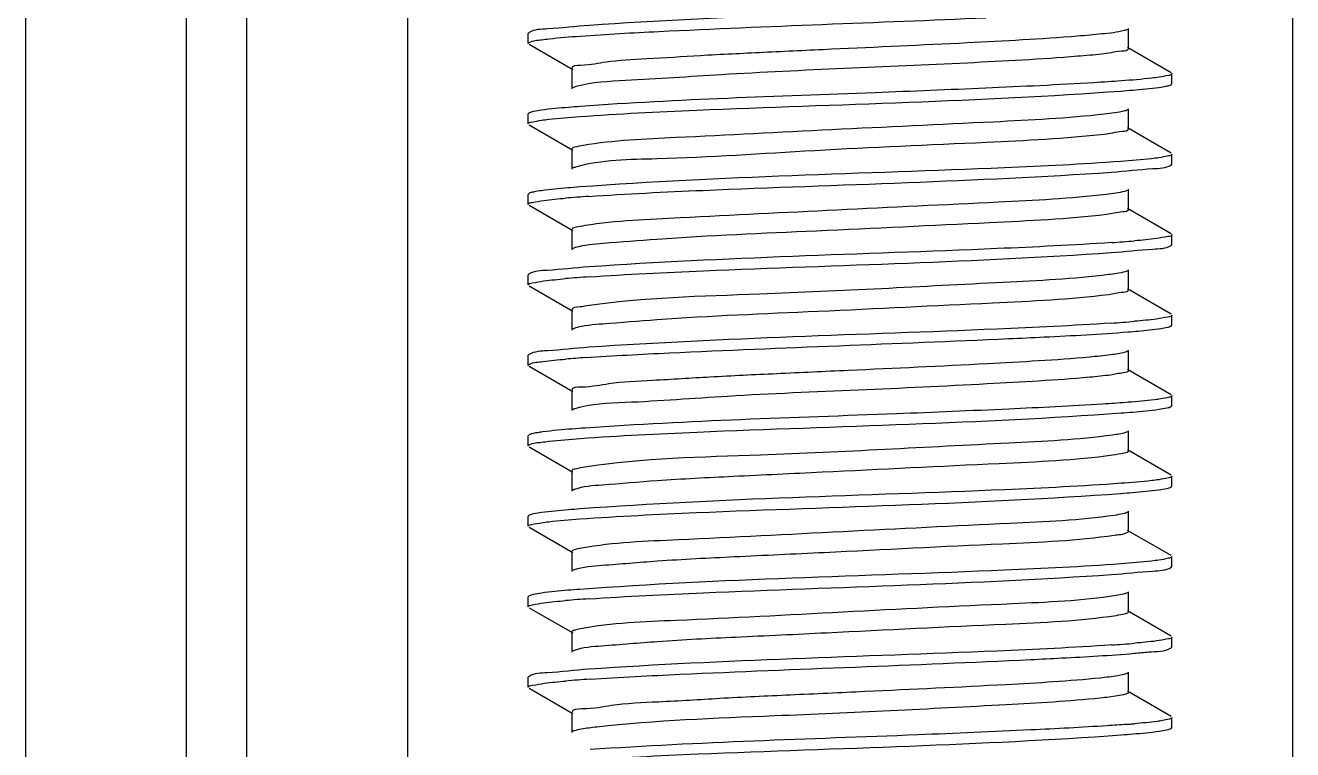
# Model space of a CAD drawing. Extents: x 27938 to 1507990, y 110129 to 923079.
# Drawn here: x 532387.5 to 532762.6, y 343336.1 to 343550.4 of the extents above; entities that cross this region are included whole.
import ezdxf

# ---------------------------------------------------------------- set-up
doc = ezdxf.new("R2010")
doc.units = 0
doc.header["$LTSCALE"] = 1000
doc.header["$MEASUREMENT"] = 0

msp = doc.modelspace()

# ---------------------------------------------------------------- linework, layer by layer
at = {"linetype": 'Continuous'}
for p, q in [((532387.5, 346328.15), (532387.5, 341587.12)), ((532435.13, 346328.15), (532435.13, 341587.12)), ((532452.99, 346328.15), (532452.99, 341587.12)), ((532500.61, 346328.15), (532500.61, 341587.12)), ((532762.55, 346328.15), (532762.55, 341587.12)), ((532536.56, 343548.33), (532536.33, 343548.07)), ((532536.33, 343545.09), (532536.33, 343548.07)), ((532536.33, 343545.09), (532536.33, 343548.07)), ((532713.95, 343543.6), (532713.95, 343549.56)), ((532536.56, 343544.83), (532549.48, 343537.35)), ((532726.61, 343536.42), (532713.68, 343543.91)), ((532549.22, 343537.65), (532549.22, 343531.7)), ((532726.83, 343533.19), (532726.83, 343536.16)), ((532726.83, 343533.19), (532726.83, 343536.16)), ((532726.61, 343532.92), (532726.83, 343533.19)), ((532713.95, 343519.79), (532713.95, 343525.74)), ((532536.56, 343524.52), (532536.33, 343524.26)), ((532536.33, 343521.28), (532536.33, 343524.26)), ((532536.33, 343521.28), (532536.33, 343524.26)), ((532536.56, 343521.02), (532549.48, 343513.54)), ((532726.61, 343512.61), (532713.68, 343520.09)), ((532549.22, 343513.84), (532549.22, 343507.88)), ((532726.83, 343509.37), (532726.83, 343512.35)), ((532726.83, 343509.37), (532726.83, 343512.35)), ((532726.61, 343509.11), (532726.83, 343509.37)), ((532536.56, 343500.7), (532536.33, 343500.44)), ((532536.33, 343497.47), (532536.33, 343500.44)), ((532536.33, 343497.47), (532536.33, 343500.44)), ((532713.95, 343495.98), (532713.95, 343501.93)), ((532536.56, 343497.21), (532549.48, 343489.72)), ((532726.61, 343488.8), (532713.68, 343496.28)), ((532549.22, 343490.02), (532549.22, 343484.07)), ((532726.83, 343485.56), (532726.83, 343488.54)), ((532726.83, 343485.56), (532726.83, 343488.54)), ((532726.61, 343485.3), (532726.83, 343485.56)), ((532536.56, 343476.89), (532536.33, 343476.63)), ((532536.33, 343473.65), (532536.33, 343476.63)), ((532536.33, 343473.65), (532536.33, 343476.63)), ((532713.95, 343472.17), (532713.95, 343478.12)), ((532536.56, 343473.39), (532549.48, 343465.91)), ((532726.61, 343464.98), (532713.68, 343472.47)), ((532549.22, 343466.21), (532549.22, 343460.26)), ((532726.61, 343461.49), (532726.83, 343461.75)), ((532726.83, 343461.75), (532726.83, 343464.72)), ((532726.83, 343461.75), (532726.83, 343464.72)), ((532713.95, 343448.35), (532713.95, 343454.31)), ((532536.56, 343453.08), (532536.33, 343452.82)), ((532536.33, 343449.84), (532536.33, 343452.82)), ((532536.33, 343449.84), (532536.33, 343452.82)), ((532536.56, 343449.58), (532549.48, 343442.1)), ((532726.61, 343441.17), (532713.68, 343448.65)), ((532549.22, 343442.4), (532549.22, 343436.45)), ((532713.87, 343438.91), (532713.25, 343438.86)), ((532726.83, 343437.93), (532726.83, 343440.91)), ((532726.83, 343437.93), (532726.83, 343440.91)), ((532726.61, 343437.67), (532726.83, 343437.93)), ((532536.56, 343429.27), (532536.33, 343429)), ((532536.33, 343426.03), (532536.33, 343429)), ((532536.33, 343426.03), (532536.33, 343429)), ((532713.95, 343424.54), (532713.95, 343430.49)), ((532536.56, 343425.77), (532549.48, 343418.29)), ((532726.61, 343417.36), (532713.68, 343424.84)), ((532549.22, 343418.59), (532549.22, 343412.63)), ((532726.83, 343414.12), (532726.83, 343417.1)), ((532726.83, 343414.12), (532726.83, 343417.1)), ((532726.61, 343413.86), (532726.83, 343414.12)), ((532536.56, 343405.45), (532536.33, 343405.19)), ((532536.33, 343402.22), (532536.33, 343405.19)), ((532536.33, 343402.22), (532536.33, 343405.19)), ((532713.95, 343400.73), (532713.95, 343406.68)), ((532536.56, 343401.95), (532549.48, 343394.47)), ((532726.61, 343393.55), (532713.68, 343401.03)), ((532549.22, 343394.77), (532549.22, 343388.82)), ((532726.61, 343390.05), (532726.83, 343390.31)), ((532726.83, 343390.31), (532726.83, 343393.29)), ((532726.83, 343390.31), (532726.83, 343393.29)), ((532549.96, 343389.33), (532549.48, 343389.12)), ((532713.95, 343376.91), (532713.95, 343382.87)), ((532536.56, 343381.64), (532536.33, 343381.38)), ((532536.33, 343378.4), (532536.33, 343381.38)), ((532536.33, 343378.4), (532536.33, 343381.38)), ((532536.56, 343378.14), (532549.48, 343370.66)), ((532726.61, 343369.73), (532713.68, 343377.22)), ((532549.22, 343370.96), (532549.22, 343365.01)), ((532726.83, 343366.5), (532726.83, 343369.47)), ((532726.83, 343366.5), (532726.83, 343369.47)), ((532549.91, 343365.5), (532549.48, 343365.31)), ((532726.61, 343366.24), (532726.83, 343366.5)), ((532536.56, 343357.83), (532536.33, 343357.57)), ((532536.33, 343354.59), (532536.33, 343357.57)), ((532536.33, 343354.59), (532536.33, 343357.57)), ((532713.95, 343353.1), (532713.95, 343359.05)), ((532536.56, 343354.33), (532549.48, 343346.85)), ((532726.61, 343345.92), (532713.68, 343353.4)), ((532549.22, 343347.15), (532549.22, 343341.19)), ((532726.83, 343342.68), (532726.83, 343345.66)), ((532726.83, 343342.68), (532726.83, 343345.66)), ((532549.87, 343341.67), (532549.48, 343341.5)), ((532726.61, 343342.42), (532726.83, 343342.68))]:
    msp.add_line(p, q, dxfattribs=at)
for centre, radius, start, end in [((532581.56, 343092.76), 407.98, 93.8428, 94.8037), ((532681.6, 343893.38), 408.12, 273.8419, 274.8035), ((532581.65, 343067.82), 409.12, 93.8337, 94.8049), ((532681.49, 343870.87), 409.43, 273.8331, 274.8033), ((532580.2, 343062.08), 390.98, 93.9624, 94.8027), ((532581.56, 342973.72), 407.96, 93.8429, 94.8037), ((532681.6, 343774.26), 408.07, 273.8423, 274.8035), ((532582.13, 342942.68), 415.21, 93.7981, 94.8008), ((532686.27, 343692.97), 350.4, 274.451, 274.6348), ((532690.09, 343645.98), 303.26, 274.6342, 274.8518)]:
    msp.add_arc(centre, radius, start, end, dxfattribs=at)
for points, knots in [([(532708.83, 343557.61), (532697.57, 343556.84), (532646.11, 343554.36), (532594.59, 343553.17), (532554.46, 343550.45)], [0, 0, 0, 0, 0.219112, 1, 1, 1, 1]), ([(532551.79, 343547.28), (532559.52, 343547.84), (532599.48, 343549.96), (532639.47, 343551.28), (532671.71, 343552.69)], [0, 0, 0, 0, 0.19365, 1, 1, 1, 1]), ([(532554.46, 343550.45), (532550.32, 343550.16), (532544.51, 343549.36), (532538.17, 343549.26), (532536.56, 343548.33)], [0, 0, 0, 0, 0.690474, 1, 1, 1, 1]), ([(532540.29, 343546.19), (532541.02, 343546.29), (532544.84, 343546.75), (532548.68, 343547.06), (532551.79, 343547.28)], [0, 0, 0, 0, 0.191493, 1, 1, 1, 1]), ([(532706.1, 343547.89), (532703.7, 343547.63), (532690.45, 343546.48), (532677.16, 343545.8), (532666.28, 343545.25)], [0, 0, 0, 0, 0.181047, 1, 1, 1, 1]), ([(532713.69, 343549.26), (532713.4, 343549.09), (532710.9, 343548.37), (532708.33, 343548.13), (532706.1, 343547.89)], [0, 0, 0, 0, 0.127551, 1, 1, 1, 1]), ([(532536.33, 343545.09), (532536.33, 343545.22), (532537.74, 343546.1), (532539.03, 343546.01), (532540.29, 343546.19)], [0, 0, 0, 0, 0.088902, 1, 1, 1, 1]), ([(532666.28, 343545.25), (532652.89, 343544.57), (532632.74, 343543.67), (532606.45, 343542.43), (532588.11, 343541.56), (532572.94, 343540.52), (532560.24, 343539.98), (532554.41, 343538.54), (532549.23, 343538.56), (532549.22, 343537.65)], [0, 0, 0, 0, 0.342508, 0.514774, 0.67345, 0.808552, 0.911716, 0.976643, 1, 1, 1, 1]), ([(532713.94, 343543.6), (532713.95, 343542.89), (532709.93, 343542.72), (532708.06, 343542.15), (532706.1, 343541.94)], [0, 0, 0, 0, 0.267058, 1, 1, 1, 1]), ([(532706.1, 343541.94), (532703.7, 343541.68), (532690.45, 343540.53), (532677.16, 343539.85), (532666.28, 343539.3)], [0, 0, 0, 0, 0.181047, 1, 1, 1, 1]), ([(532666.28, 343539.3), (532642.02, 343538.07), (532608.21, 343536.98), (532569.75, 343534.24), (532555.23, 343533.62), (532550.47, 343532.36)], [0, 0, 0, 0, 0.627959, 0.872762, 1, 1, 1, 1]), ([(532726.83, 343536.16), (532726.83, 343535.8), (532724.97, 343535.48), (532723.98, 343535.22), (532723.02, 343535.09)], [0, 0, 0, 0, 0.274674, 1, 1, 1, 1]), ([(532550.47, 343532.36), (532550.27, 343532.31), (532549.94, 343532.21), (532549.61, 343532.07), (532549.48, 343532)], [0, 0, 0, 0, 0.581363, 1, 1, 1, 1]), ([(532711.86, 343534.01), (532709.18, 343533.81), (532695.8, 343532.94), (532682.41, 343532.33), (532671.71, 343531.86)], [0, 0, 0, 0, 0.200781, 1, 1, 1, 1]), ([(532723.02, 343535.09), (532722.31, 343534.99), (532718.6, 343534.53), (532714.88, 343534.23), (532711.86, 343534.01)], [0, 0, 0, 0, 0.191322, 1, 1, 1, 1]), ([(532722.98, 343532.1), (532723.77, 343532.22), (532724.98, 343532.43), (532726.22, 343532.7), (532726.61, 343532.92)], [0, 0, 0, 0, 0.643014, 1, 1, 1, 1]), ([(532551.57, 343523.45), (532563.06, 343524.3), (532616.45, 343526.9), (532669.91, 343527.94), (532711.71, 343531.02)], [0, 0, 0, 0, 0.215563, 1, 1, 1, 1]), ([(532671.71, 343531.86), (532660.8, 343531.38), (532620.83, 343529.7), (532580.81, 343528.56), (532551.79, 343526.45)], [0, 0, 0, 0, 0.272813, 1, 1, 1, 1]), ([(532711.71, 343531.02), (532712.87, 343531.11), (532716.63, 343531.4), (532720.39, 343531.74), (532722.98, 343532.1)], [0, 0, 0, 0, 0.307508, 1, 1, 1, 1]), ([(532540.29, 343525.35), (532539.47, 343525.24), (532538.23, 343525.02), (532536.95, 343524.74), (532536.56, 343524.52)], [0, 0, 0, 0, 0.644069, 1, 1, 1, 1]), ([(532551.79, 343526.45), (532550.61, 343526.36), (532546.77, 343526.06), (532542.93, 343525.72), (532540.29, 343525.35)], [0, 0, 0, 0, 0.307292, 1, 1, 1, 1]), ([(532713.69, 343525.44), (532713.42, 343525.29), (532711.15, 343524.61), (532708.82, 343524.38), (532706.79, 343524.15)], [0, 0, 0, 0, 0.129975, 1, 1, 1, 1]), ([(532536.33, 343521.28), (532536.33, 343521.65), (532538.25, 343521.97), (532539.25, 343522.23), (532540.23, 343522.37)], [0, 0, 0, 0, 0.274321, 1, 1, 1, 1]), ([(532540.23, 343522.37), (532540.95, 343522.47), (532544.72, 343522.93), (532548.51, 343523.23), (532551.57, 343523.45)], [0, 0, 0, 0, 0.191455, 1, 1, 1, 1]), ([(532706.79, 343524.15), (532695.92, 343522.93), (532668.98, 343521.57), (532626.72, 343519.63), (532586.25, 343517.46), (532561.64, 343516.4), (532552.57, 343514.92)], [0, 0, 0, 0, 0.212318, 0.523282, 0.82144, 1, 1, 1, 1]), ([(532706.79, 343518.2), (532695.21, 343516.89), (532666.62, 343515.47), (532622.41, 343513.69), (532582.12, 343510.76), (532558.11, 343510.69), (532550.34, 343508.51)], [0, 0, 0, 0, 0.223031, 0.54745, 0.845499, 1, 1, 1, 1]), ([(532713.94, 343519.79), (532713.95, 343519.13), (532710.3, 343518.92), (532708.58, 343518.4), (532706.79, 343518.2)], [0, 0, 0, 0, 0.267925, 1, 1, 1, 1]), ([(532552.57, 343514.92), (532551.72, 343514.78), (532550.81, 343514.57), (532549.22, 343514.17), (532549.22, 343513.84)], [0, 0, 0, 0, 0.718713, 1, 1, 1, 1]), ([(532711.71, 343510.18), (532700.25, 343509.34), (532646.87, 343506.74), (532593.41, 343505.68), (532551.57, 343502.62)], [0, 0, 0, 0, 0.215104, 1, 1, 1, 1]), ([(532722.98, 343511.27), (532722.26, 343511.17), (532718.52, 343510.71), (532714.76, 343510.41), (532711.71, 343510.18)], [0, 0, 0, 0, 0.191314, 1, 1, 1, 1]), ([(532726.83, 343512.35), (532726.83, 343511.98), (532724.94, 343511.66), (532723.95, 343511.4), (532722.98, 343511.27)], [0, 0, 0, 0, 0.274523, 1, 1, 1, 1]), ([(532550.34, 343508.51), (532550.17, 343508.46), (532549.88, 343508.37), (532549.6, 343508.25), (532549.48, 343508.19)], [0, 0, 0, 0, 0.575346, 1, 1, 1, 1]), ([(532554.22, 343499.83), (532565.5, 343500.6), (532617.08, 343503.08), (532668.72, 343504.27), (532708.94, 343507.01)], [0, 0, 0, 0, 0.219065, 1, 1, 1, 1]), ([(532708.94, 343507.01), (532713.03, 343507.29), (532718.76, 343508.08), (532725.01, 343508.2), (532726.61, 343509.11)], [0, 0, 0, 0, 0.690198, 1, 1, 1, 1]), ([(532551.57, 343502.62), (532550.41, 343502.53), (532546.62, 343502.24), (532542.84, 343501.9), (532540.23, 343501.53)], [0, 0, 0, 0, 0.307355, 1, 1, 1, 1]), ([(532536.33, 343497.47), (532536.33, 343497.9), (532538.6, 343498.18), (532539.75, 343498.5), (532540.9, 343498.64)], [0, 0, 0, 0, 0.271611, 1, 1, 1, 1]), ([(532540.23, 343501.53), (532539.43, 343501.42), (532538.2, 343501.21), (532536.95, 343500.93), (532536.56, 343500.7)], [0, 0, 0, 0, 0.643484, 1, 1, 1, 1]), ([(532707.45, 343500.42), (532696.84, 343499.16), (532670.22, 343497.83), (532628.18, 343495.86), (532587.39, 343493.74), (532562.41, 343492.61), (532553.05, 343491.19)], [0, 0, 0, 0, 0.20724, 0.51628, 0.816365, 1, 1, 1, 1]), ([(532713.68, 343501.63), (532713.44, 343501.49), (532711.39, 343500.85), (532709.28, 343500.63), (532707.45, 343500.42)], [0, 0, 0, 0, 0.132681, 1, 1, 1, 1]), ([(532713.94, 343495.98), (532713.95, 343495.38), (532710.66, 343495.11), (532709.07, 343494.66), (532707.45, 343494.46)], [0, 0, 0, 0, 0.269156, 1, 1, 1, 1]), ([(532553.05, 343491.19), (532552.09, 343491.04), (532551.07, 343490.79), (532549.22, 343490.4), (532549.22, 343490.02)], [0, 0, 0, 0, 0.721722, 1, 1, 1, 1]), ([(532707.45, 343494.46), (532695.96, 343493.11), (532667.29, 343491.78), (532622.96, 343489.54), (532584.76, 343488.02), (532561.06, 343486.08), (532552.91, 343485.46), (532550.23, 343484.67)], [0, 0, 0, 0, 0.220196, 0.54582, 0.845894, 0.946809, 1, 1, 1, 1]), ([(532726.83, 343488.54), (532726.83, 343488.11), (532724.56, 343487.82), (532723.41, 343487.51), (532722.26, 343487.36)], [0, 0, 0, 0, 0.271592, 1, 1, 1, 1]), ([(532550.23, 343484.67), (532550.09, 343484.62), (532549.83, 343484.54), (532549.58, 343484.43), (532549.48, 343484.37)], [0, 0, 0, 0, 0.569898, 1, 1, 1, 1]), ([(532708.94, 343486.18), (532697.66, 343485.41), (532646.08, 343482.92), (532594.44, 343481.73), (532554.22, 343478.99)], [0, 0, 0, 0, 0.219079, 1, 1, 1, 1]), ([(532708.87, 343483.19), (532712.97, 343483.47), (532718.73, 343484.27), (532725.01, 343484.38), (532726.61, 343485.3)], [0, 0, 0, 0, 0.690279, 1, 1, 1, 1]), ([(532554.3, 343476.02), (532565.57, 343476.79), (532617.1, 343479.27), (532668.68, 343480.46), (532708.87, 343483.19)], [0, 0, 0, 0, 0.219185, 1, 1, 1, 1]), ([(532554.22, 343478.99), (532550.13, 343478.71), (532544.4, 343477.92), (532538.15, 343477.81), (532536.56, 343476.89)], [0, 0, 0, 0, 0.690206, 1, 1, 1, 1]), ([(532708.08, 343476.68), (532697.73, 343475.39), (532663.24, 343473.75), (532611.8, 343470.83), (532570.51, 343469.88), (532553.56, 343467.45)], [0, 0, 0, 0, 0.202178, 0.668259, 1, 1, 1, 1]), ([(532713.68, 343477.82), (532713.46, 343477.69), (532711.62, 343477.09), (532709.72, 343476.88), (532708.08, 343476.68)], [0, 0, 0, 0, 0.135599, 1, 1, 1, 1]), ([(532536.33, 343473.65), (532536.33, 343474.08), (532538.6, 343474.37), (532539.75, 343474.68), (532540.89, 343474.83)], [0, 0, 0, 0, 0.27163, 1, 1, 1, 1]), ([(532708.08, 343470.73), (532696.71, 343469.31), (532667.99, 343468.02), (532623.45, 343465.73), (532584.88, 343464.24), (532560.98, 343462.24), (532552.8, 343461.65), (532550.14, 343460.83)], [0, 0, 0, 0, 0.217203, 0.543941, 0.846117, 0.947352, 1, 1, 1, 1]), ([(532713.95, 343472.17), (532713.95, 343471.62), (532711, 343471.32), (532709.55, 343470.91), (532708.08, 343470.73)], [0, 0, 0, 0, 0.270603, 1, 1, 1, 1]), ([(532553.56, 343467.45), (532552.93, 343467.36), (532551.71, 343467.01), (532549.22, 343467.09), (532549.22, 343466.21)], [0, 0, 0, 0, 0.421834, 1, 1, 1, 1]), ([(532708.87, 343462.36), (532697.59, 343461.59), (532646.06, 343459.11), (532594.48, 343457.92), (532554.3, 343455.18)], [0, 0, 0, 0, 0.219186, 1, 1, 1, 1]), ([(532726.83, 343464.72), (532726.83, 343464.29), (532724.55, 343464.01), (532723.39, 343463.69), (532722.24, 343463.54)], [0, 0, 0, 0, 0.271523, 1, 1, 1, 1]), ([(532723.54, 343460.75), (532724.2, 343460.85), (532725.23, 343461.04), (532726.28, 343461.29), (532726.61, 343461.49)], [0, 0, 0, 0, 0.636475, 1, 1, 1, 1]), ([(532550.14, 343460.83), (532550.02, 343460.79), (532549.79, 343460.71), (532549.57, 343460.61), (532549.48, 343460.56)], [0, 0, 0, 0, 0.564969, 1, 1, 1, 1]), ([(532553.19, 343452.13), (532561.48, 343452.71), (532603.25, 343454.86), (532645.05, 343456.22), (532678.52, 343457.75)], [0, 0, 0, 0, 0.198843, 1, 1, 1, 1]), ([(532678.52, 343457.75), (532682.01, 343457.91), (532693.8, 343458.47), (532705.59, 343459.09), (532713.87, 343459.75)], [0, 0, 0, 0, 0.29642, 1, 1, 1, 1]), ([(532713.87, 343459.75), (532714.86, 343459.83), (532718.09, 343460.1), (532721.32, 343460.41), (532723.54, 343460.75)], [0, 0, 0, 0, 0.307999, 1, 1, 1, 1]), ([(532554.3, 343455.18), (532550.19, 343454.9), (532544.43, 343454.11), (532538.16, 343454), (532536.56, 343453.08)], [0, 0, 0, 0, 0.6903, 1, 1, 1, 1]), ([(532713.68, 343454), (532713.48, 343453.89), (532711.84, 343453.33), (532710.14, 343453.13), (532708.68, 343452.94)], [0, 0, 0, 0, 0.138888, 1, 1, 1, 1]), ([(532536.33, 343449.84), (532536.33, 343449.97), (532537.9, 343450.9), (532539.28, 343450.8), (532540.65, 343450.99)], [0, 0, 0, 0, 0.087225, 1, 1, 1, 1]), ([(532672.17, 343450.31), (532658.47, 343449.58), (532637.68, 343448.64), (532610.37, 343447.36), (532590.94, 343446.47), (532574.76, 343445.37), (532561.09, 343444.85), (532554.85, 343443.28), (532549.22, 343443.38), (532549.22, 343442.4)], [0, 0, 0, 0, 0.333656, 0.505798, 0.66612, 0.803713, 0.909344, 0.976032, 1, 1, 1, 1]), ([(532708.68, 343452.94), (532706.62, 343452.67), (532694.48, 343451.48), (532682.29, 343450.84), (532672.17, 343450.31)], [0, 0, 0, 0, 0.16974, 1, 1, 1, 1]), ([(532708.68, 343446.99), (532706.62, 343446.72), (532694.48, 343445.52), (532682.29, 343444.89), (532672.17, 343444.35)], [0, 0, 0, 0, 0.16974, 1, 1, 1, 1]), ([(532713.95, 343448.35), (532713.95, 343447.85), (532711.32, 343447.52), (532710, 343447.16), (532708.68, 343446.99)], [0, 0, 0, 0, 0.272538, 1, 1, 1, 1]), ([(532672.17, 343444.35), (532659.45, 343443.68), (532633.86, 343442.43), (532598.03, 343441.08), (532570.24, 343438.84), (532554.84, 343438.52), (532550.07, 343436.99)], [0, 0, 0, 0, 0.312169, 0.628846, 0.877123, 1, 1, 1, 1]), ([(532713.25, 343438.86), (532710.93, 343438.68), (532699.36, 343437.89), (532687.78, 343437.33), (532678.52, 343436.91)], [0, 0, 0, 0, 0.200777, 1, 1, 1, 1]), ([(532723.54, 343439.91), (532722.92, 343439.82), (532719.71, 343439.39), (532716.48, 343439.12), (532713.87, 343438.91)], [0, 0, 0, 0, 0.190994, 1, 1, 1, 1]), ([(532726.83, 343440.91), (532726.83, 343440.59), (532725.24, 343440.25), (532724.37, 343440.04), (532723.54, 343439.91)], [0, 0, 0, 0, 0.277611, 1, 1, 1, 1]), ([(532550.07, 343436.99), (532549.96, 343436.95), (532549.76, 343436.88), (532549.56, 343436.79), (532549.48, 343436.75)], [0, 0, 0, 0, 0.560517, 1, 1, 1, 1]), ([(532551.72, 343428.21), (532563.23, 343429.05), (532616.58, 343431.65), (532670.01, 343432.7), (532711.76, 343435.77)], [0, 0, 0, 0, 0.216008, 1, 1, 1, 1]), ([(532678.52, 343436.91), (532667.46, 343436.4), (532625.67, 343434.63), (532583.85, 343433.44), (532553.19, 343431.29)], [0, 0, 0, 0, 0.264864, 1, 1, 1, 1]), ([(532711.76, 343435.77), (532712.92, 343435.86), (532716.67, 343436.15), (532720.41, 343436.49), (532722.99, 343436.85)], [0, 0, 0, 0, 0.307522, 1, 1, 1, 1]), ([(532722.99, 343436.85), (532723.78, 343436.97), (532724.99, 343437.18), (532726.22, 343437.45), (532726.61, 343437.67)], [0, 0, 0, 0, 0.642871, 1, 1, 1, 1]), ([(532553.19, 343431.29), (532551.9, 343431.2), (532547.72, 343430.89), (532543.53, 343430.54), (532540.65, 343430.15)], [0, 0, 0, 0, 0.30692, 1, 1, 1, 1]), ([(532540.65, 343430.15), (532540.15, 343430.08), (532538.78, 343429.85), (532537.33, 343429.71), (532536.56, 343429.27)], [0, 0, 0, 0, 0.361201, 1, 1, 1, 1]), ([(532540.28, 343427.12), (532541, 343427.22), (532544.81, 343427.69), (532548.63, 343427.99), (532551.72, 343428.21)], [0, 0, 0, 0, 0.191562, 1, 1, 1, 1]), ([(532709.24, 343429.21), (532699.1, 343427.8), (532664.28, 343426.25), (532612.32, 343423.13), (532570.26, 343422.36), (532553.09, 343419.75)], [0, 0, 0, 0, 0.196411, 0.666993, 1, 1, 1, 1]), ([(532713.68, 343430.19), (532713.5, 343430.08), (532712.05, 343429.57), (532710.54, 343429.38), (532709.24, 343429.21)], [0, 0, 0, 0, 0.142204, 1, 1, 1, 1]), ([(532536.33, 343426.03), (532536.33, 343426.15), (532537.74, 343427.04), (532539.03, 343426.95), (532540.28, 343427.12)], [0, 0, 0, 0, 0.088954, 1, 1, 1, 1]), ([(532713.95, 343424.54), (532713.94, 343424.09), (532711.63, 343423.73), (532710.42, 343423.42), (532709.24, 343423.25)], [0, 0, 0, 0, 0.27426, 1, 1, 1, 1]), ([(532553.09, 343419.75), (532552.11, 343419.6), (532551.09, 343419.35), (532549.22, 343418.97), (532549.22, 343418.59)], [0, 0, 0, 0, 0.721991, 1, 1, 1, 1]), ([(532709.24, 343423.25), (532698.14, 343421.72), (532669.41, 343420.5), (532631.99, 343418.61), (532598.25, 343417.01), (532576.49, 343415.95), (532560.92, 343414.58), (532552.63, 343414.03), (532550.01, 343413.16)], [0, 0, 0, 0, 0.210757, 0.539438, 0.704601, 0.845971, 0.948094, 1, 1, 1, 1]), ([(532722.99, 343416.02), (532722.28, 343415.92), (532718.55, 343415.46), (532714.8, 343415.16), (532711.76, 343414.94)], [0, 0, 0, 0, 0.191306, 1, 1, 1, 1]), ([(532726.83, 343417.1), (532726.83, 343416.73), (532724.95, 343416.41), (532723.96, 343416.15), (532722.99, 343416.02)], [0, 0, 0, 0, 0.274588, 1, 1, 1, 1]), ([(532550.01, 343413.16), (532549.91, 343413.12), (532549.73, 343413.06), (532549.56, 343412.98), (532549.48, 343412.93)], [0, 0, 0, 0, 0.556492, 1, 1, 1, 1]), ([(532711.76, 343414.94), (532700.32, 343414.09), (532646.97, 343411.49), (532593.55, 343410.43), (532551.72, 343407.38)], [0, 0, 0, 0, 0.214793, 1, 1, 1, 1]), ([(532711.71, 343411.96), (532712.87, 343412.04), (532716.63, 343412.34), (532720.39, 343412.67), (532722.98, 343413.04)], [0, 0, 0, 0, 0.307509, 1, 1, 1, 1]), ([(532722.98, 343413.04), (532723.77, 343413.15), (532724.98, 343413.36), (532726.22, 343413.64), (532726.61, 343413.86)], [0, 0, 0, 0, 0.64301, 1, 1, 1, 1]), ([(532551.58, 343404.39), (532563.07, 343405.23), (532616.45, 343407.83), (532669.91, 343408.88), (532711.71, 343411.96)], [0, 0, 0, 0, 0.215575, 1, 1, 1, 1]), ([(532540.28, 343406.29), (532539.46, 343406.17), (532538.22, 343405.96), (532536.95, 343405.68), (532536.56, 343405.45)], [0, 0, 0, 0, 0.64396, 1, 1, 1, 1]), ([(532551.72, 343407.38), (532550.55, 343407.29), (532546.73, 343406.99), (532542.91, 343406.65), (532540.28, 343406.29)], [0, 0, 0, 0, 0.307231, 1, 1, 1, 1]), ([(532709.78, 343405.47), (532699.58, 343403.98), (532672.73, 343402.8), (532629.74, 343400.68), (532587.51, 343398.4), (532561.61, 343397.43), (532552.16, 343395.79)], [0, 0, 0, 0, 0.195765, 0.5095, 0.817954, 1, 1, 1, 1]), ([(532713.68, 343406.38), (532713.27, 343406.14), (532711.93, 343405.83), (532710.63, 343405.59), (532709.78, 343405.47)], [0, 0, 0, 0, 0.360057, 1, 1, 1, 1]), ([(532536.33, 343402.22), (532536.33, 343402.59), (532538.25, 343402.91), (532539.25, 343403.17), (532540.23, 343403.3)], [0, 0, 0, 0, 0.274314, 1, 1, 1, 1]), ([(532540.23, 343403.3), (532540.95, 343403.4), (532544.72, 343403.86), (532548.51, 343404.16), (532551.58, 343404.39)], [0, 0, 0, 0, 0.19146, 1, 1, 1, 1]), ([(532709.78, 343399.52), (532698.83, 343397.91), (532670.11, 343396.75), (532632.64, 343394.82), (532598.6, 343393.21), (532576.61, 343392.16), (532560.92, 343390.75), (532552.56, 343390.23), (532549.96, 343389.33)], [0, 0, 0, 0, 0.20733, 0.536865, 0.70321, 0.84565, 0.948324, 1, 1, 1, 1]), ([(532713.95, 343400.73), (532713.94, 343400.59), (532712.5, 343399.62), (532711.1, 343399.71), (532709.78, 343399.52)], [0, 0, 0, 0, 0.0912, 1, 1, 1, 1]), ([(532552.16, 343395.79), (532551.42, 343395.66), (532550.61, 343395.47), (532549.22, 343395.07), (532549.22, 343394.77)], [0, 0, 0, 0, 0.715817, 1, 1, 1, 1]), ([(532711.71, 343391.12), (532700.25, 343390.28), (532646.87, 343387.67), (532593.41, 343386.62), (532551.58, 343383.55)], [0, 0, 0, 0, 0.215095, 1, 1, 1, 1]), ([(532708.95, 343387.95), (532713.03, 343388.23), (532718.77, 343389.02), (532725.01, 343389.13), (532726.61, 343390.05)], [0, 0, 0, 0, 0.690194, 1, 1, 1, 1]), ([(532722.98, 343392.2), (532722.26, 343392.1), (532718.52, 343391.64), (532714.76, 343391.34), (532711.71, 343391.12)], [0, 0, 0, 0, 0.191314, 1, 1, 1, 1]), ([(532726.83, 343393.29), (532726.83, 343392.92), (532724.94, 343392.6), (532723.95, 343392.34), (532722.98, 343392.2)], [0, 0, 0, 0, 0.274525, 1, 1, 1, 1]), ([(532554.21, 343380.76), (532565.5, 343381.53), (532617.08, 343384.02), (532668.72, 343385.21), (532708.95, 343387.95)], [0, 0, 0, 0, 0.219065, 1, 1, 1, 1]), ([(532540.23, 343382.47), (532539.43, 343382.35), (532538.2, 343382.14), (532536.95, 343381.86), (532536.56, 343381.64)], [0, 0, 0, 0, 0.6435, 1, 1, 1, 1]), ([(532551.58, 343383.55), (532550.41, 343383.47), (532546.63, 343383.17), (532542.84, 343382.83), (532540.23, 343382.47)], [0, 0, 0, 0, 0.307349, 1, 1, 1, 1]), ([(532713.68, 343382.57), (532713.31, 343382.35), (532712.16, 343382.06), (532711.02, 343381.85), (532710.28, 343381.73)], [0, 0, 0, 0, 0.365495, 1, 1, 1, 1]), ([(532536.33, 343378.4), (532536.33, 343378.83), (532538.6, 343379.12), (532539.75, 343379.43), (532540.9, 343379.58)], [0, 0, 0, 0, 0.271609, 1, 1, 1, 1]), ([(532710.28, 343381.73), (532700.16, 343380.15), (532673.11, 343379.04), (532629.74, 343376.88), (532587.17, 343374.51), (532561.09, 343373.65), (532551.74, 343371.9)], [0, 0, 0, 0, 0.193557, 0.5097, 0.820432, 1, 1, 1, 1]), ([(532710.28, 343375.78), (532699.49, 343374.1), (532670.81, 343373.02), (532633.3, 343371.03), (532598.98, 343369.42), (532576.76, 343368.36), (532560.93, 343366.92), (532552.51, 343366.42), (532549.91, 343365.5)], [0, 0, 0, 0, 0.203778, 0.534105, 0.701642, 0.84519, 0.948477, 1, 1, 1, 1]), ([(532713.94, 343376.91), (532713.94, 343376.55), (532712.19, 343376.16), (532711.2, 343375.92), (532710.28, 343375.78)], [0, 0, 0, 0, 0.279238, 1, 1, 1, 1]), ([(532551.74, 343371.9), (532551.11, 343371.78), (532550.38, 343371.62), (532549.22, 343371.22), (532549.22, 343370.96)], [0, 0, 0, 0, 0.711874, 1, 1, 1, 1]), ([(532726.83, 343369.47), (532726.83, 343369.04), (532724.56, 343368.76), (532723.41, 343368.44), (532722.26, 343368.29)], [0, 0, 0, 0, 0.271595, 1, 1, 1, 1]), ([(532708.95, 343367.11), (532697.66, 343366.34), (532646.08, 343363.86), (532594.44, 343362.67), (532554.21, 343359.93)], [0, 0, 0, 0, 0.219073, 1, 1, 1, 1]), ([(532685.03, 343362.8), (532688.09, 343362.95), (532698.33, 343363.47), (532708.57, 343364.04), (532715.74, 343364.65)], [0, 0, 0, 0, 0.29883, 1, 1, 1, 1]), ([(532715.74, 343364.65), (532717.14, 343364.77), (532720.72, 343365.25), (532724.65, 343365.11), (532726.61, 343366.24)], [0, 0, 0, 0, 0.383631, 1, 1, 1, 1]), ([(532554.21, 343359.93), (532550.13, 343359.65), (532544.4, 343358.85), (532538.15, 343358.74), (532536.56, 343357.83)], [0, 0, 0, 0, 0.690204, 1, 1, 1, 1]), ([(532554.62, 343356.98), (532563.5, 343357.58), (532606.96, 343359.75), (532650.45, 343361.14), (532685.03, 343362.8)], [0, 0, 0, 0, 0.204374, 1, 1, 1, 1]), ([(532710.76, 343358), (532709.06, 343357.71), (532698.1, 343356.46), (532687.08, 343355.88), (532677.8, 343355.36)], [0, 0, 0, 0, 0.156149, 1, 1, 1, 1]), ([(532713.68, 343358.75), (532713.36, 343358.57), (532712.37, 343358.29), (532711.38, 343358.1), (532710.76, 343358)], [0, 0, 0, 0, 0.371732, 1, 1, 1, 1]), ([(532536.33, 343354.59), (532536.33, 343355.03), (532538.68, 343355.31), (532539.87, 343355.64), (532541.05, 343355.79)], [0, 0, 0, 0, 0.271116, 1, 1, 1, 1]), ([(532677.8, 343355.36), (532663.88, 343354.59), (532642.55, 343353.61), (532614.33, 343352.3), (532593.83, 343351.37), (532576.62, 343350.22), (532561.98, 343349.72), (532555.32, 343348.02), (532549.21, 343348.21), (532549.22, 343347.15)], [0, 0, 0, 0, 0.324234, 0.49621, 0.658258, 0.798515, 0.906808, 0.975392, 1, 1, 1, 1]), ([(532713.94, 343353.1), (532713.94, 343352.78), (532712.44, 343352.39), (532711.56, 343352.18), (532710.76, 343352.04)], [0, 0, 0, 0, 0.282702, 1, 1, 1, 1]), ([(532677.8, 343349.41), (532654.97, 343348.14), (532614.58, 343346.21), (532574.09, 343344.76), (532556.61, 343342.81)], [0, 0, 0, 0, 0.565123, 1, 1, 1, 1]), ([(532710.76, 343352.04), (532709.06, 343351.76), (532698.1, 343350.51), (532687.08, 343349.92), (532677.8, 343349.41)], [0, 0, 0, 0, 0.156149, 1, 1, 1, 1]), ([(532726.83, 343345.66), (532726.83, 343345.38), (532725.5, 343345.04), (532724.73, 343344.85), (532724.02, 343344.74)], [0, 0, 0, 0, 0.281222, 1, 1, 1, 1]), ([(532556.61, 343342.81), (532555.82, 343342.73), (532553.57, 343342.43), (532551.27, 343342.18), (532549.87, 343341.67)], [0, 0, 0, 0, 0.346329, 1, 1, 1, 1]), ([(532685.03, 343341.96), (532673.88, 343341.43), (532630.41, 343339.55), (532586.9, 343338.32), (532554.62, 343336.14)], [0, 0, 0, 0, 0.256445, 1, 1, 1, 1]), ([(532713.47, 343343.63), (532711.53, 343343.48), (532702.06, 343342.81), (532692.57, 343342.33), (532685.03, 343341.96)], [0, 0, 0, 0, 0.20481, 1, 1, 1, 1]), ([(532711.83, 343340.53), (532712.98, 343340.61), (532716.71, 343340.91), (532720.44, 343341.24), (532723.01, 343341.61)], [0, 0, 0, 0, 0.30754, 1, 1, 1, 1]), ([(532724.02, 343344.74), (532723.49, 343344.65), (532720.74, 343344.26), (532717.98, 343344), (532715.74, 343343.81)], [0, 0, 0, 0, 0.190734, 1, 1, 1, 1]), ([(532723.01, 343341.61), (532723.79, 343341.72), (532725, 343341.93), (532726.23, 343342.2), (532726.61, 343342.42)], [0, 0, 0, 0, 0.64268, 1, 1, 1, 1]), ([(532551.93, 343332.98), (532563.46, 343333.81), (532616.76, 343336.41), (532670.15, 343337.45), (532711.83, 343340.53)], [0, 0, 0, 0, 0.21664, 1, 1, 1, 1])]:
    msp.add_open_spline(points, degree=3, knots=knots, dxfattribs=at)
for points in [[(532540.9, 343498.64), (532543.06, 343498.93), (532545.22, 343499.13), (532547.39, 343499.31)], [(532722.26, 343487.36), (532720.11, 343487.08), (532717.94, 343486.88), (532715.77, 343486.69)], [(532540.89, 343474.83), (532543.05, 343475.11), (532545.21, 343475.31), (532547.38, 343475.5)], [(532722.24, 343463.54), (532720.09, 343463.26), (532717.94, 343463.06), (532715.78, 343462.88)], [(532540.65, 343450.99), (532542.91, 343451.29), (532545.19, 343451.5), (532547.47, 343451.69)], [(532540.9, 343379.58), (532543.06, 343379.86), (532545.22, 343380.06), (532547.39, 343380.25)], [(532722.26, 343368.29), (532720.11, 343368.01), (532717.94, 343367.81), (532715.77, 343367.63)], [(532541.05, 343355.79), (532543.15, 343356.06), (532545.27, 343356.25), (532547.38, 343356.43)]]:
    msp.add_open_spline(points, degree=3, dxfattribs=at)

doc.saveas('drawing.dxf')
